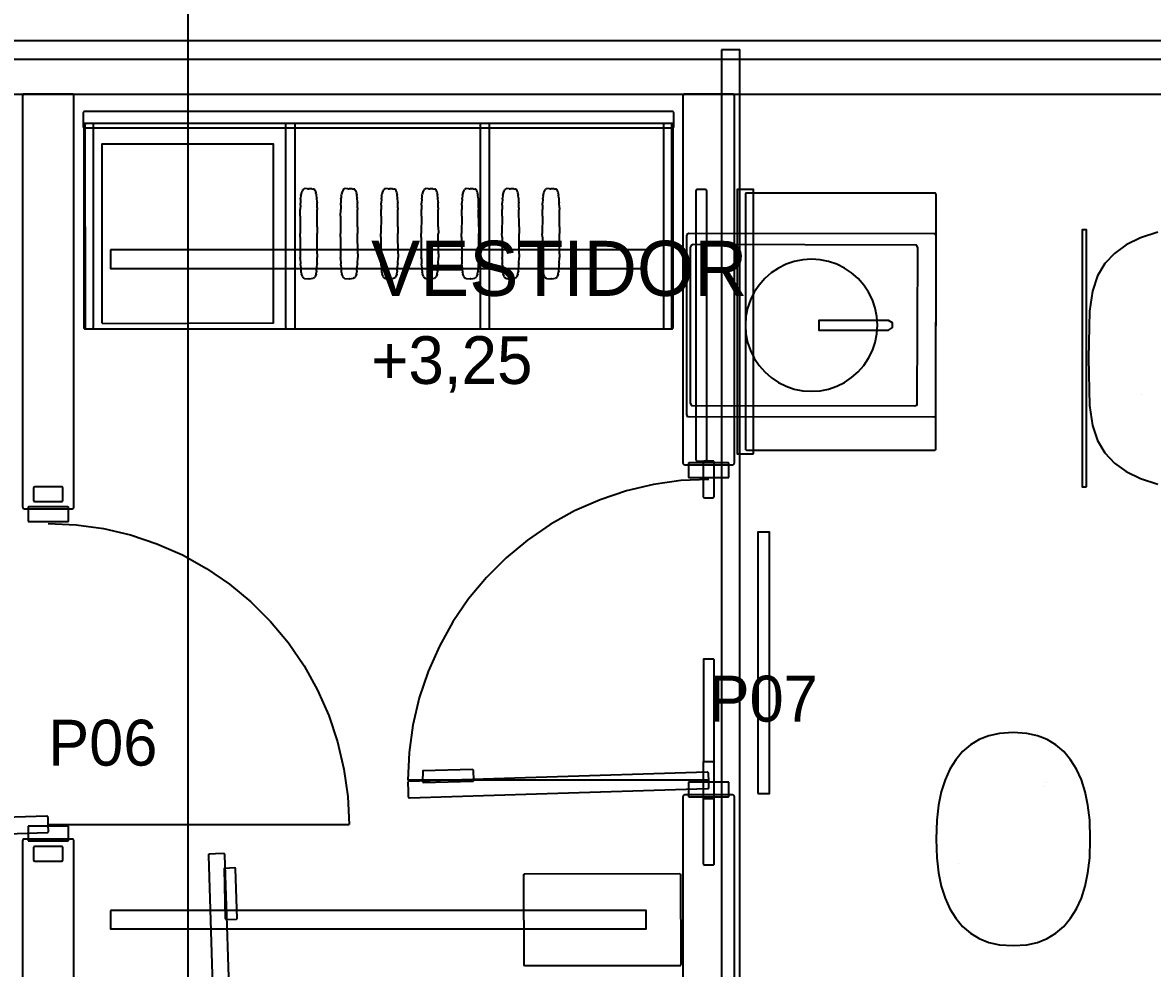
# Model space of a CAD drawing. Header units: metres. Extents: x 132.4 to 143.6, y -13.7 to 1.5.
# Drawn here: x 137.55 to 140.629, y -8.483 to -5.905 of the extents above; entities that cross this region are included whole.
import ezdxf

# ---------------------------------------------------------------- set-up
doc = ezdxf.new("R2010")
doc.units = ezdxf.units.M
for name, color, linetype in [('CORTE', 7, 'Continuous'), ('EJES', 3, 'Continuous'), ('TEXTOS', 7, 'Continuous'), ('VISTA', 8, 'Continuous')]:
    doc.layers.add(name, color=color, linetype=linetype)

msp = doc.modelspace()

# ---------------------------------------------------------------- linework, layer by layer
at = {"layer": 'CORTE'}
for points in [[(137.5511, -6.1016), (137.5508, -6.1019), (137.5504, -6.1033), (137.55, -6.1045), (137.55, -6.6957), (137.55, -7.2255), (137.5504, -7.2269), (137.5508, -7.2281), (137.5511, -7.2284), (137.5513, -7.2287), (137.5516, -7.2289), (137.5519, -7.2292), (137.5533, -7.2296), (137.5545, -7.23), (137.6236, -7.23), (137.6855, -7.23), (137.6869, -7.2296), (137.6881, -7.2292), (137.6884, -7.2289), (137.6887, -7.2287), (137.6889, -7.2284), (137.6892, -7.2281), (137.6896, -7.2269), (137.69, -7.2255), (137.69, -6.6957), (137.69, -6.1045), (137.6896, -6.1033), (137.6892, -6.1019), (137.6889, -6.1016), (137.6887, -6.1013), (137.6884, -6.1011), (137.6881, -6.1008), (137.6869, -6.1004), (137.6855, -6.1), (137.6236, -6.1), (137.5545, -6.1), (137.5533, -6.1004), (137.5519, -6.1008), (137.5516, -6.1011), (137.5513, -6.1013), (137.5511, -6.1016)], [(139.3511, -6.1016), (139.3508, -6.1019), (139.3504, -6.1033), (139.35, -6.1045), (139.35, -6.6324), (139.35, -7.1055), (139.3504, -7.1069), (139.3508, -7.1081), (139.3511, -7.1084), (139.3513, -7.1087), (139.3516, -7.1089), (139.3519, -7.1092), (139.3533, -7.1096), (139.3545, -7.11), (139.4236, -7.11), (139.4855, -7.11), (139.4869, -7.1096), (139.4881, -7.1092), (139.4884, -7.1089), (139.4887, -7.1087), (139.4889, -7.1084), (139.4892, -7.1081), (139.4896, -7.1069), (139.49, -7.1055), (139.49, -6.6324), (139.49, -6.1045), (139.4896, -6.1033), (139.4892, -6.1019), (139.4889, -6.1016), (139.4887, -6.1013), (139.4884, -6.1011), (139.4881, -6.1008), (139.4869, -6.1004), (139.4855, -6.1), (139.4236, -6.1), (139.3545, -6.1), (139.3533, -6.1004), (139.3519, -6.1008), (139.3516, -6.1011), (139.3513, -6.1013), (139.3511, -6.1016)]]:
    msp.add_lwpolyline(points, close=True, dxfattribs=at)
for points in [[(139.49, -8.6355), (139.49, -8.342), (139.49, -8.0145), (139.4896, -8.0133), (139.4892, -8.0119), (139.4889, -8.0116), (139.4887, -8.0113), (139.4884, -8.0111), (139.4881, -8.0108), (139.4869, -8.0104), (139.4855, -8.01), (139.4236, -8.01), (139.3545, -8.01), (139.3533, -8.0104), (139.3519, -8.0108), (139.3516, -8.0111), (139.3513, -8.0113), (139.3511, -8.0116), (139.3511, -8.0116), (139.3508, -8.0119), (139.3504, -8.0133), (139.35, -8.0145), (139.35, -8.342), (139.35, -8.6355)], [(137.69, -8.5886), (137.69, -8.1345), (137.6896, -8.1333), (137.6892, -8.1319), (137.6889, -8.1316), (137.6887, -8.1313), (137.6884, -8.1311), (137.6881, -8.1308), (137.6869, -8.1304), (137.6855, -8.13), (137.6236, -8.13), (137.5545, -8.13), (137.5533, -8.1304), (137.5519, -8.1308), (137.5516, -8.1311), (137.5513, -8.1313), (137.5511, -8.1316), (137.5511, -8.1316), (137.5508, -8.1319), (137.5504, -8.1333), (137.55, -8.1345), (137.55, -8.5886)]]:
    msp.add_lwpolyline(points, dxfattribs=at)
at = {"layer": 'EJES'}
msp.add_line((138, 0.5), (138, -13.7), dxfattribs=at)
at = {"layer": 'VISTA'}
for p, q in [((138.3099, -6.3711), (138.3088, -6.3751)), ((138.3099, -6.3711), (138.3103, -6.3694)), ((138.3115, -6.366), (138.3103, -6.3694)), ((138.3115, -6.366), (138.312, -6.3644)), ((138.3137, -6.3607), (138.312, -6.3644)), ((138.3137, -6.3607), (138.3142, -6.3598)), ((138.317, -6.358), (138.3142, -6.3598)), ((138.317, -6.358), (138.3176, -6.3577)), ((138.3265, -6.3581), (138.3176, -6.3577)), ((138.3265, -6.3581), (138.33, -6.3582)), ((138.3385, -6.3587), (138.33, -6.3582)), ((138.3385, -6.3587), (138.3423, -6.3589)), ((138.3452, -6.3595), (138.3423, -6.3589)), ((138.3452, -6.3595), (138.3459, -6.3597)), ((138.3478, -6.3625), (138.3459, -6.3597)), ((138.3478, -6.3625), (138.3482, -6.3631)), ((138.3493, -6.3677), (138.3482, -6.3631)), ((138.3493, -6.3677), (138.3497, -6.3692)), ((138.3506, -6.374), (138.3497, -6.3692)), ((138.3506, -6.374), (138.351, -6.376)), ((138.4199, -6.3711), (138.4188, -6.3751)), ((138.4199, -6.3711), (138.4203, -6.3694)), ((138.4215, -6.366), (138.4203, -6.3694)), ((138.4215, -6.366), (138.422, -6.3644)), ((138.4237, -6.3607), (138.422, -6.3644)), ((138.4237, -6.3607), (138.4242, -6.3598)), ((138.427, -6.358), (138.4242, -6.3598)), ((138.427, -6.358), (138.4276, -6.3577)), ((138.4365, -6.3581), (138.4276, -6.3577)), ((138.4365, -6.3581), (138.44, -6.3582)), ((138.4485, -6.3587), (138.44, -6.3582)), ((138.4485, -6.3587), (138.4523, -6.3589)), ((138.4552, -6.3595), (138.4523, -6.3589)), ((138.4552, -6.3595), (138.4559, -6.3597)), ((138.4578, -6.3625), (138.4559, -6.3597)), ((138.4578, -6.3625), (138.4582, -6.3631)), ((138.4593, -6.3677), (138.4582, -6.3631)), ((138.4593, -6.3677), (138.4597, -6.3692)), ((138.4606, -6.374), (138.4597, -6.3692)), ((138.4606, -6.374), (138.461, -6.376)), ((138.5299, -6.3711), (138.5288, -6.3751)), ((138.5299, -6.3711), (138.5303, -6.3694)), ((138.5315, -6.366), (138.5303, -6.3694)), ((138.5315, -6.366), (138.532, -6.3644)), ((138.5337, -6.3607), (138.532, -6.3644)), ((138.5337, -6.3607), (138.5342, -6.3598)), ((138.537, -6.358), (138.5342, -6.3598)), ((138.537, -6.358), (138.5376, -6.3577)), ((138.5465, -6.3581), (138.5376, -6.3577)), ((138.5465, -6.3581), (138.55, -6.3582)), ((138.5585, -6.3587), (138.55, -6.3582)), ((138.5585, -6.3587), (138.5623, -6.3589)), ((138.5652, -6.3595), (138.5623, -6.3589)), ((138.5652, -6.3595), (138.5659, -6.3597)), ((138.5678, -6.3625), (138.5659, -6.3597)), ((138.5678, -6.3625), (138.5682, -6.3631)), ((138.5693, -6.3677), (138.5682, -6.3631)), ((138.5693, -6.3677), (138.5697, -6.3692)), ((138.5706, -6.374), (138.5697, -6.3692)), ((138.5706, -6.374), (138.571, -6.376)), ((138.6399, -6.3711), (138.6388, -6.3751)), ((138.6399, -6.3711), (138.6403, -6.3694)), ((138.6415, -6.366), (138.6403, -6.3694)), ((138.6415, -6.366), (138.642, -6.3644)), ((138.6437, -6.3607), (138.642, -6.3644)), ((138.6437, -6.3607), (138.6442, -6.3598)), ((138.647, -6.358), (138.6442, -6.3598)), ((138.647, -6.358), (138.6476, -6.3577)), ((138.6565, -6.3581), (138.6476, -6.3577)), ((138.6565, -6.3581), (138.66, -6.3582)), ((138.6685, -6.3587), (138.66, -6.3582)), ((138.6685, -6.3587), (138.6723, -6.3589)), ((138.6752, -6.3595), (138.6723, -6.3589)), ((138.6752, -6.3595), (138.6759, -6.3597)), ((138.6778, -6.3625), (138.6759, -6.3597)), ((138.6778, -6.3625), (138.6782, -6.3631)), ((138.6793, -6.3677), (138.6782, -6.3631)), ((138.6793, -6.3677), (138.6797, -6.3692)), ((138.6806, -6.374), (138.6797, -6.3692)), ((138.6806, -6.374), (138.681, -6.376)), ((138.7499, -6.3711), (138.7488, -6.3751)), ((138.7499, -6.3711), (138.7503, -6.3694)), ((138.7515, -6.366), (138.7503, -6.3694)), ((138.7515, -6.366), (138.752, -6.3644)), ((138.7537, -6.3607), (138.752, -6.3644)), ((138.7537, -6.3607), (138.7542, -6.3598)), ((138.757, -6.358), (138.7542, -6.3598)), ((138.757, -6.358), (138.7576, -6.3577)), ((138.7665, -6.3581), (138.7576, -6.3577)), ((138.7665, -6.3581), (138.77, -6.3582)), ((138.7785, -6.3587), (138.77, -6.3582)), ((138.7785, -6.3587), (138.7823, -6.3589)), ((138.7852, -6.3595), (138.7823, -6.3589)), ((138.7852, -6.3595), (138.7859, -6.3597)), ((138.7878, -6.3625), (138.7859, -6.3597)), ((138.7878, -6.3625), (138.7882, -6.3631)), ((138.7893, -6.3677), (138.7882, -6.3631)), ((138.7893, -6.3677), (138.7897, -6.3692)), ((138.7906, -6.374), (138.7897, -6.3692)), ((138.7906, -6.374), (138.791, -6.376)), ((138.8599, -6.3711), (138.8588, -6.3751)), ((138.8599, -6.3711), (138.8603, -6.3694)), ((138.8615, -6.366), (138.8603, -6.3694)), ((138.8615, -6.366), (138.862, -6.3644)), ((138.8637, -6.3607), (138.862, -6.3644)), ((138.8637, -6.3607), (138.8642, -6.3598)), ((138.867, -6.358), (138.8642, -6.3598)), ((138.867, -6.358), (138.8676, -6.3577)), ((138.8765, -6.3581), (138.8676, -6.3577)), ((138.8765, -6.3581), (138.88, -6.3582)), ((138.8885, -6.3587), (138.88, -6.3582)), ((138.8885, -6.3587), (138.8923, -6.3589)), ((138.8952, -6.3595), (138.8923, -6.3589)), ((138.8952, -6.3595), (138.8959, -6.3597)), ((138.8978, -6.3625), (138.8959, -6.3597)), ((138.8978, -6.3625), (138.8982, -6.3631)), ((138.8993, -6.3677), (138.8982, -6.3631)), ((138.8993, -6.3677), (138.8997, -6.3692)), ((138.9006, -6.374), (138.8997, -6.3692)), ((138.9006, -6.374), (138.901, -6.376)), ((138.9699, -6.3711), (138.9688, -6.3751)), ((138.9699, -6.3711), (138.9703, -6.3694)), ((138.9715, -6.366), (138.9703, -6.3694)), ((138.9715, -6.366), (138.972, -6.3644)), ((138.9737, -6.3607), (138.972, -6.3644)), ((138.9737, -6.3607), (138.9742, -6.3598)), ((138.977, -6.358), (138.9742, -6.3598)), ((138.977, -6.358), (138.9776, -6.3577)), ((138.9865, -6.3581), (138.9776, -6.3577)), ((138.9865, -6.3581), (138.99, -6.3582)), ((138.9985, -6.3587), (138.99, -6.3582)), ((138.9985, -6.3587), (139.0023, -6.3589)), ((139.0052, -6.3595), (139.0023, -6.3589)), ((139.0052, -6.3595), (139.0059, -6.3597)), ((139.0078, -6.3625), (139.0059, -6.3597)), ((139.0078, -6.3625), (139.0082, -6.3631)), ((139.0093, -6.3677), (139.0082, -6.3631)), ((139.0093, -6.3677), (139.0097, -6.3692)), ((139.0106, -6.374), (139.0097, -6.3692)), ((139.0106, -6.374), (139.011, -6.376)), ((138.3073, -6.4029), (138.307, -6.4151)), ((138.3073, -6.4029), (138.3074, -6.3972)), ((138.3078, -6.3867), (138.3074, -6.3972)), ((138.3078, -6.3867), (138.3079, -6.3842)), ((138.3086, -6.3766), (138.3079, -6.3842)), ((138.3086, -6.3766), (138.3088, -6.3751)), ((138.352, -6.3826), (138.351, -6.376)), ((138.352, -6.3826), (138.3522, -6.3839)), ((138.3528, -6.3946), (138.3522, -6.3839)), ((138.3528, -6.3946), (138.3529, -6.3961)), ((138.353, -6.4104), (138.3529, -6.3961)), ((138.4173, -6.4029), (138.417, -6.4151)), ((138.4173, -6.4029), (138.4174, -6.3972)), ((138.4178, -6.3867), (138.4174, -6.3972)), ((138.4178, -6.3867), (138.4179, -6.3842)), ((138.4186, -6.3766), (138.4179, -6.3842)), ((138.4186, -6.3766), (138.4188, -6.3751)), ((138.462, -6.3826), (138.461, -6.376)), ((138.462, -6.3826), (138.4622, -6.3839)), ((138.4628, -6.3946), (138.4622, -6.3839)), ((138.4628, -6.3946), (138.4629, -6.3961)), ((138.463, -6.4104), (138.4629, -6.3961)), ((138.5273, -6.4029), (138.527, -6.4151)), ((138.5273, -6.4029), (138.5274, -6.3972)), ((138.5278, -6.3867), (138.5274, -6.3972)), ((138.5278, -6.3867), (138.5279, -6.3842)), ((138.5286, -6.3766), (138.5279, -6.3842)), ((138.5286, -6.3766), (138.5288, -6.3751)), ((138.572, -6.3826), (138.571, -6.376)), ((138.572, -6.3826), (138.5722, -6.3839)), ((138.5728, -6.3946), (138.5722, -6.3839)), ((138.5728, -6.3946), (138.5729, -6.3961)), ((138.573, -6.4104), (138.5729, -6.3961)), ((138.6373, -6.4029), (138.637, -6.4151)), ((138.6373, -6.4029), (138.6374, -6.3972)), ((138.6378, -6.3867), (138.6374, -6.3972)), ((138.6378, -6.3867), (138.6379, -6.3842)), ((138.6386, -6.3766), (138.6379, -6.3842)), ((138.6386, -6.3766), (138.6388, -6.3751)), ((138.682, -6.3826), (138.681, -6.376)), ((138.682, -6.3826), (138.6822, -6.3839)), ((138.6828, -6.3946), (138.6822, -6.3839)), ((138.6828, -6.3946), (138.6829, -6.3961)), ((138.683, -6.4104), (138.6829, -6.3961)), ((138.7473, -6.4029), (138.747, -6.4151)), ((138.7473, -6.4029), (138.7474, -6.3972)), ((138.7478, -6.3867), (138.7474, -6.3972)), ((138.7478, -6.3867), (138.7479, -6.3842)), ((138.7486, -6.3766), (138.7479, -6.3842)), ((138.7486, -6.3766), (138.7488, -6.3751)), ((138.792, -6.3826), (138.791, -6.376)), ((138.792, -6.3826), (138.7922, -6.3839)), ((138.7928, -6.3946), (138.7922, -6.3839)), ((138.7928, -6.3946), (138.7929, -6.3961)), ((138.793, -6.4104), (138.7929, -6.3961)), ((138.8573, -6.4029), (138.857, -6.4151)), ((138.8573, -6.4029), (138.8574, -6.3972)), ((138.8578, -6.3867), (138.8574, -6.3972)), ((138.8578, -6.3867), (138.8579, -6.3842)), ((138.8586, -6.3766), (138.8579, -6.3842)), ((138.8586, -6.3766), (138.8588, -6.3751)), ((138.902, -6.3826), (138.901, -6.376)), ((138.902, -6.3826), (138.9022, -6.3839)), ((138.9028, -6.3946), (138.9022, -6.3839)), ((138.9028, -6.3946), (138.9029, -6.3961)), ((138.903, -6.4104), (138.9029, -6.3961)), ((138.9673, -6.4029), (138.967, -6.4151)), ((138.9673, -6.4029), (138.9674, -6.3972)), ((138.9678, -6.3867), (138.9674, -6.3972)), ((138.9678, -6.3867), (138.9679, -6.3842)), ((138.9686, -6.3766), (138.9679, -6.3842)), ((138.9686, -6.3766), (138.9688, -6.3751)), ((139.012, -6.3826), (139.011, -6.376)), ((139.012, -6.3826), (139.0122, -6.3839)), ((139.0128, -6.3946), (139.0122, -6.3839)), ((139.0128, -6.3946), (139.0129, -6.3961)), ((139.013, -6.4104), (139.0129, -6.3961)), ((138.3069, -6.4329), (138.3066, -6.48)), ((138.3069, -6.4329), (138.307, -6.4151)), ((138.353, -6.4104), (138.353, -6.415)), ((138.3531, -6.462), (138.353, -6.415)), ((138.4169, -6.4329), (138.4166, -6.48)), ((138.4169, -6.4329), (138.417, -6.4151)), ((138.463, -6.4104), (138.463, -6.415)), ((138.4631, -6.462), (138.463, -6.415)), ((138.5269, -6.4329), (138.5266, -6.48)), ((138.5269, -6.4329), (138.527, -6.4151)), ((138.573, -6.4104), (138.573, -6.415)), ((138.5731, -6.462), (138.573, -6.415)), ((138.6369, -6.4329), (138.6366, -6.48)), ((138.6369, -6.4329), (138.637, -6.4151)), ((138.683, -6.4104), (138.683, -6.415)), ((138.6831, -6.462), (138.683, -6.415)), ((138.7469, -6.4329), (138.7466, -6.48)), ((138.7469, -6.4329), (138.747, -6.4151)), ((138.793, -6.4104), (138.793, -6.415)), ((138.7931, -6.462), (138.793, -6.415)), ((138.8569, -6.4329), (138.8566, -6.48)), ((138.8569, -6.4329), (138.857, -6.4151)), ((138.903, -6.4104), (138.903, -6.415)), ((138.9031, -6.462), (138.903, -6.415)), ((138.9669, -6.4329), (138.9666, -6.48)), ((138.9669, -6.4329), (138.967, -6.4151)), ((139.013, -6.4104), (139.013, -6.415)), ((139.0131, -6.462), (139.013, -6.415)), ((138.3531, -6.462), (138.3532, -6.48)), ((138.4631, -6.462), (138.4632, -6.48)), ((138.5731, -6.462), (138.5732, -6.48)), ((138.6831, -6.462), (138.6832, -6.48)), ((138.7931, -6.462), (138.7932, -6.48)), ((138.9031, -6.462), (138.9032, -6.48)), ((139.0131, -6.462), (139.0132, -6.48)), ((138.3067, -6.4899), (138.3066, -6.48)), ((138.3067, -6.4899), (138.3068, -6.5456)), ((138.3533, -6.5356), (138.3531, -6.48)), ((138.4167, -6.4899), (138.4166, -6.48)), ((138.4167, -6.4899), (138.4168, -6.5456)), ((138.4633, -6.5356), (138.4631, -6.48)), ((138.5267, -6.4899), (138.5266, -6.48)), ((138.5267, -6.4899), (138.5268, -6.5456)), ((138.5733, -6.5356), (138.5731, -6.48)), ((138.6367, -6.4899), (138.6366, -6.48)), ((138.6367, -6.4899), (138.6368, -6.5456)), ((138.6833, -6.5356), (138.6831, -6.48)), ((138.7467, -6.4899), (138.7466, -6.48)), ((138.7467, -6.4899), (138.7468, -6.5456)), ((138.7933, -6.5356), (138.7931, -6.48)), ((138.8567, -6.4899), (138.8566, -6.48)), ((138.8567, -6.4899), (138.8568, -6.5456)), ((138.9032, -6.5356), (138.9031, -6.48)), ((138.9667, -6.4899), (138.9666, -6.48)), ((138.9667, -6.4899), (138.9668, -6.5456)), ((139.0133, -6.5356), (139.0131, -6.48)), ((138.3069, -6.5486), (138.3068, -6.5456)), ((138.3069, -6.5486), (138.3074, -6.5629)), ((138.3529, -6.5617), (138.3533, -6.5457)), ((138.3533, -6.5356), (138.3533, -6.5457)), ((138.4169, -6.5486), (138.4168, -6.5456)), ((138.4169, -6.5486), (138.4174, -6.5629)), ((138.4629, -6.5617), (138.4633, -6.5457)), ((138.4633, -6.5356), (138.4633, -6.5457)), ((138.5269, -6.5486), (138.5268, -6.5456)), ((138.5269, -6.5486), (138.5274, -6.5629)), ((138.5729, -6.5617), (138.5733, -6.5457)), ((138.5733, -6.5356), (138.5733, -6.5457)), ((138.6369, -6.5486), (138.6368, -6.5456)), ((138.6369, -6.5486), (138.6374, -6.5629)), ((138.6829, -6.5617), (138.6833, -6.5457)), ((138.6833, -6.5356), (138.6833, -6.5457)), ((138.7469, -6.5486), (138.7468, -6.5456)), ((138.7469, -6.5486), (138.7474, -6.5629)), ((138.7929, -6.5617), (138.7933, -6.5457)), ((138.7933, -6.5356), (138.7933, -6.5457)), ((138.8569, -6.5486), (138.8568, -6.5456)), ((138.8569, -6.5486), (138.8574, -6.5629)), ((138.9029, -6.5617), (138.9033, -6.5457)), ((138.9032, -6.5356), (138.9033, -6.5457)), ((138.9669, -6.5486), (138.9668, -6.5456)), ((138.9669, -6.5486), (138.9674, -6.5629)), ((139.0129, -6.5617), (139.0133, -6.5457)), ((139.0133, -6.5356), (139.0133, -6.5457)), ((138.3076, -6.5665), (138.3074, -6.5629)), ((138.3076, -6.5665), (138.308, -6.5751)), ((138.3082, -6.5776), (138.308, -6.5751)), ((138.3082, -6.5776), (138.3087, -6.5853)), ((138.3089, -6.5861), (138.3087, -6.5853)), ((138.3089, -6.5861), (138.31, -6.5922)), ((138.3501, -6.5913), (138.351, -6.5841)), ((138.3513, -6.5817), (138.351, -6.5841)), ((138.3513, -6.5817), (138.352, -6.5751)), ((138.3522, -6.5723), (138.352, -6.5751)), ((138.3522, -6.5723), (138.3529, -6.5639)), ((138.3529, -6.5617), (138.3529, -6.5639)), ((138.4176, -6.5665), (138.4174, -6.5629)), ((138.4176, -6.5665), (138.418, -6.5751)), ((138.4182, -6.5776), (138.418, -6.5751)), ((138.4182, -6.5776), (138.4187, -6.5853)), ((138.4189, -6.5861), (138.4187, -6.5853)), ((138.4189, -6.5861), (138.42, -6.5922)), ((138.4601, -6.5913), (138.461, -6.5841)), ((138.4613, -6.5817), (138.461, -6.5841)), ((138.4613, -6.5817), (138.462, -6.5751)), ((138.4622, -6.5723), (138.462, -6.5751)), ((138.4622, -6.5723), (138.4629, -6.5639)), ((138.4629, -6.5617), (138.4629, -6.5639)), ((138.5276, -6.5665), (138.5274, -6.5629)), ((138.5276, -6.5665), (138.528, -6.5751)), ((138.5282, -6.5776), (138.528, -6.5751)), ((138.5282, -6.5776), (138.5287, -6.5853)), ((138.5289, -6.5861), (138.5287, -6.5853)), ((138.5289, -6.5861), (138.53, -6.5922)), ((138.5701, -6.5913), (138.571, -6.5841)), ((138.5713, -6.5817), (138.571, -6.5841)), ((138.5713, -6.5817), (138.572, -6.5751)), ((138.5722, -6.5723), (138.572, -6.5751)), ((138.5722, -6.5723), (138.5729, -6.5639)), ((138.5729, -6.5617), (138.5729, -6.5639)), ((138.6376, -6.5665), (138.6374, -6.5629)), ((138.6376, -6.5665), (138.638, -6.5751)), ((138.6382, -6.5776), (138.638, -6.5751)), ((138.6382, -6.5776), (138.6387, -6.5853)), ((138.6389, -6.5861), (138.6387, -6.5853)), ((138.6389, -6.5861), (138.64, -6.5922)), ((138.6801, -6.5913), (138.681, -6.5841)), ((138.6813, -6.5817), (138.681, -6.5841)), ((138.6813, -6.5817), (138.682, -6.5751)), ((138.6822, -6.5723), (138.682, -6.5751)), ((138.6822, -6.5723), (138.6829, -6.5639)), ((138.6829, -6.5617), (138.6829, -6.5639)), ((138.7476, -6.5665), (138.7474, -6.5629)), ((138.7476, -6.5665), (138.748, -6.5751)), ((138.7482, -6.5776), (138.748, -6.5751)), ((138.7482, -6.5776), (138.7487, -6.5853)), ((138.7489, -6.5861), (138.7487, -6.5853)), ((138.7489, -6.5861), (138.75, -6.5922)), ((138.7901, -6.5913), (138.791, -6.5841)), ((138.7913, -6.5817), (138.791, -6.5841)), ((138.7913, -6.5817), (138.792, -6.5751)), ((138.7922, -6.5723), (138.792, -6.5751)), ((138.7922, -6.5723), (138.7929, -6.5639)), ((138.7929, -6.5617), (138.7929, -6.5639)), ((138.8576, -6.5665), (138.8574, -6.5629)), ((138.8576, -6.5665), (138.858, -6.5751)), ((138.8582, -6.5776), (138.858, -6.5751)), ((138.8582, -6.5776), (138.8587, -6.5853)), ((138.8589, -6.5861), (138.8587, -6.5853)), ((138.8589, -6.5861), (138.86, -6.5922)), ((138.9001, -6.5913), (138.901, -6.5841)), ((138.9013, -6.5817), (138.901, -6.5841)), ((138.9013, -6.5817), (138.902, -6.5751)), ((138.9022, -6.5723), (138.902, -6.5751)), ((138.9022, -6.5723), (138.9029, -6.5639)), ((138.9029, -6.5617), (138.9029, -6.5639)), ((138.9676, -6.5665), (138.9674, -6.5629)), ((138.9676, -6.5665), (138.968, -6.5751)), ((138.9682, -6.5776), (138.968, -6.5751)), ((138.9682, -6.5776), (138.9687, -6.5853)), ((138.9689, -6.5861), (138.9687, -6.5853)), ((138.9689, -6.5861), (138.97, -6.5922)), ((139.0101, -6.5913), (139.011, -6.5841)), ((139.0113, -6.5817), (139.011, -6.5841)), ((139.0113, -6.5817), (139.012, -6.5751)), ((139.0122, -6.5723), (139.012, -6.5751)), ((139.0122, -6.5723), (139.0129, -6.5639)), ((139.0129, -6.5617), (139.0129, -6.5639)), ((138.3103, -6.5927), (138.31, -6.5922)), ((138.3103, -6.5927), (138.312, -6.596)), ((138.3126, -6.5969), (138.312, -6.596)), ((138.3126, -6.5969), (138.3143, -6.5995)), ((138.315, -6.6002), (138.3143, -6.5995)), ((138.315, -6.6002), (138.3175, -6.603)), ((138.3187, -6.603), (138.3175, -6.603)), ((138.3187, -6.603), (138.33, -6.6036)), ((138.3314, -6.6034), (138.33, -6.6036)), ((138.3314, -6.6034), (138.3423, -6.6015)), ((138.3433, -6.6009), (138.3423, -6.6015)), ((138.3433, -6.6009), (138.3457, -6.5995)), ((138.3463, -6.5989), (138.3457, -6.5995)), ((138.3463, -6.5989), (138.3483, -6.5974)), ((138.3484, -6.5969), (138.3483, -6.5974)), ((138.3484, -6.5969), (138.35, -6.5923)), ((138.3501, -6.5913), (138.35, -6.5923)), ((138.4203, -6.5927), (138.42, -6.5922)), ((138.4203, -6.5927), (138.422, -6.596)), ((138.4226, -6.5969), (138.422, -6.596)), ((138.4226, -6.5969), (138.4243, -6.5995)), ((138.425, -6.6002), (138.4243, -6.5995)), ((138.425, -6.6002), (138.4275, -6.603)), ((138.4287, -6.603), (138.4275, -6.603)), ((138.4287, -6.603), (138.44, -6.6036)), ((138.4414, -6.6034), (138.44, -6.6036)), ((138.4414, -6.6034), (138.4523, -6.6015)), ((138.4533, -6.6009), (138.4523, -6.6015)), ((138.4533, -6.6009), (138.4557, -6.5995)), ((138.4563, -6.5989), (138.4557, -6.5995)), ((138.4563, -6.5989), (138.4583, -6.5974)), ((138.4584, -6.5969), (138.4583, -6.5974)), ((138.4584, -6.5969), (138.46, -6.5923)), ((138.4601, -6.5913), (138.46, -6.5923)), ((138.5303, -6.5927), (138.53, -6.5922)), ((138.5303, -6.5927), (138.532, -6.596)), ((138.5326, -6.5969), (138.532, -6.596)), ((138.5326, -6.5969), (138.5343, -6.5995)), ((138.535, -6.6002), (138.5343, -6.5995)), ((138.535, -6.6002), (138.5375, -6.603)), ((138.5387, -6.603), (138.5375, -6.603)), ((138.5387, -6.603), (138.55, -6.6036)), ((138.5514, -6.6034), (138.55, -6.6036)), ((138.5514, -6.6034), (138.5623, -6.6015)), ((138.5633, -6.6009), (138.5623, -6.6015)), ((138.5633, -6.6009), (138.5657, -6.5995)), ((138.5663, -6.5989), (138.5657, -6.5995)), ((138.5663, -6.5989), (138.5683, -6.5974)), ((138.5684, -6.5969), (138.5683, -6.5974)), ((138.5684, -6.5969), (138.57, -6.5923)), ((138.5701, -6.5913), (138.57, -6.5923)), ((138.6403, -6.5927), (138.64, -6.5922)), ((138.6403, -6.5927), (138.642, -6.596)), ((138.6426, -6.5969), (138.642, -6.596)), ((138.6426, -6.5969), (138.6443, -6.5995)), ((138.645, -6.6002), (138.6443, -6.5995)), ((138.645, -6.6002), (138.6475, -6.603)), ((138.6487, -6.603), (138.6475, -6.603)), ((138.6487, -6.603), (138.66, -6.6036)), ((138.6614, -6.6034), (138.66, -6.6036)), ((138.6614, -6.6034), (138.6723, -6.6015)), ((138.6733, -6.6009), (138.6723, -6.6015)), ((138.6733, -6.6009), (138.6757, -6.5995)), ((138.6763, -6.5989), (138.6757, -6.5995)), ((138.6763, -6.5989), (138.6783, -6.5974)), ((138.6784, -6.5969), (138.6783, -6.5974)), ((138.6784, -6.5969), (138.68, -6.5923)), ((138.6801, -6.5913), (138.68, -6.5923)), ((138.7503, -6.5927), (138.75, -6.5922)), ((138.7503, -6.5927), (138.752, -6.596)), ((138.7526, -6.5969), (138.752, -6.596)), ((138.7526, -6.5969), (138.7543, -6.5995)), ((138.755, -6.6002), (138.7543, -6.5995)), ((138.755, -6.6002), (138.7575, -6.603)), ((138.7587, -6.603), (138.7575, -6.603)), ((138.7587, -6.603), (138.77, -6.6036)), ((138.7714, -6.6034), (138.77, -6.6036)), ((138.7714, -6.6034), (138.7823, -6.6015)), ((138.7833, -6.6009), (138.7823, -6.6015)), ((138.7833, -6.6009), (138.7857, -6.5995)), ((138.7863, -6.5989), (138.7857, -6.5995)), ((138.7863, -6.5989), (138.7883, -6.5974)), ((138.7884, -6.5969), (138.7883, -6.5974)), ((138.7884, -6.5969), (138.79, -6.5923)), ((138.7901, -6.5913), (138.79, -6.5923)), ((138.8603, -6.5927), (138.86, -6.5922)), ((138.8603, -6.5927), (138.862, -6.596)), ((138.8626, -6.5969), (138.862, -6.596)), ((138.8626, -6.5969), (138.8643, -6.5995)), ((138.865, -6.6002), (138.8643, -6.5995)), ((138.865, -6.6002), (138.8675, -6.603)), ((138.8687, -6.603), (138.8675, -6.603)), ((138.8687, -6.603), (138.88, -6.6036)), ((138.8814, -6.6034), (138.88, -6.6036)), ((138.8814, -6.6034), (138.8923, -6.6015)), ((138.8933, -6.6009), (138.8923, -6.6015)), ((138.8933, -6.6009), (138.8957, -6.5995)), ((138.8963, -6.5989), (138.8957, -6.5995)), ((138.8963, -6.5989), (138.8983, -6.5974)), ((138.8984, -6.5969), (138.8983, -6.5974)), ((138.8984, -6.5969), (138.9, -6.5923)), ((138.9001, -6.5913), (138.9, -6.5923)), ((138.9703, -6.5927), (138.97, -6.5922)), ((138.9703, -6.5927), (138.972, -6.596)), ((138.9726, -6.5969), (138.972, -6.596)), ((138.9726, -6.5969), (138.9743, -6.5995)), ((138.975, -6.6002), (138.9743, -6.5995)), ((138.975, -6.6002), (138.9775, -6.603)), ((138.9787, -6.603), (138.9775, -6.603)), ((138.9787, -6.603), (138.99, -6.6036)), ((138.9914, -6.6034), (138.99, -6.6036)), ((138.9914, -6.6034), (139.0023, -6.6015)), ((139.0033, -6.6009), (139.0023, -6.6015)), ((139.0033, -6.6009), (139.0057, -6.5995)), ((139.0063, -6.5989), (139.0057, -6.5995)), ((139.0063, -6.5989), (139.0083, -6.5974)), ((139.0084, -6.5969), (139.0083, -6.5974)), ((139.0084, -6.5969), (139.01, -6.5923)), ((139.0101, -6.5913), (139.01, -6.5923)), ((139.2693, -7.164), (139.1956, -7.1813)), ((139.3443, -7.1535), (139.2693, -7.164)), ((139.42, -7.15), (139.3443, -7.1535)), ((139.1238, -7.2054), (139.0545, -7.236)), ((139.1956, -7.1813), (139.1238, -7.2054)), ((139.0545, -7.236), (138.9883, -7.2728)), ((137.62, -7.27), (137.6957, -7.2735)), ((137.6957, -7.2735), (137.7707, -7.284)), ((137.7707, -7.284), (137.8444, -7.3013)), ((138.9883, -7.2728), (138.9258, -7.3156)), ((137.8444, -7.3013), (137.9162, -7.3254)), ((137.9162, -7.3254), (137.9855, -7.356)), ((138.9258, -7.3156), (138.8676, -7.364)), ((137.9855, -7.356), (138.0517, -7.3928)), ((138.8676, -7.364), (138.814, -7.4176)), ((138.0517, -7.3928), (138.1142, -7.4356)), ((138.814, -7.4176), (138.7656, -7.4758)), ((138.1142, -7.4356), (138.1724, -7.484)), ((138.7656, -7.4758), (138.7228, -7.5383)), ((138.1724, -7.484), (138.226, -7.5376)), ((138.226, -7.5376), (138.2744, -7.5958)), ((138.7228, -7.5383), (138.686, -7.6045)), ((138.2744, -7.5958), (138.3172, -7.6583)), ((138.686, -7.6045), (138.6554, -7.6738)), ((138.3172, -7.6583), (138.354, -7.7245)), ((138.6554, -7.6738), (138.6313, -7.7456)), ((138.354, -7.7245), (138.3846, -7.7938)), ((138.6313, -7.7456), (138.614, -7.8193)), ((138.3846, -7.7938), (138.4087, -7.8656)), ((138.614, -7.8193), (138.6035, -7.8943)), ((138.4087, -7.8656), (138.426, -7.9393)), ((138.6035, -7.8943), (138.6, -7.97)), ((138.426, -7.9393), (138.4365, -8.0143)), ((139.42, -7.97), (138.6, -7.97)), ((138.4365, -8.0143), (138.44, -8.09)), ((137.62, -8.09), (138.44, -8.09))]:
    msp.add_line(p, q, dxfattribs=at)
for points in [[(134, -5.9045), (134, -6.018), (134, -6.0955), (134.0005, -6.097), (134.0008, -6.0981), (134.0011, -6.0984), (134.0013, -6.0987), (134.0017, -6.099), (134.0019, -6.0992), (134.0034, -6.0997), (134.0045, -6.1), (138.7513, -6.1), (141.4491, -6.1), (141.9955, -6.1), (141.997, -6.0995), (141.9981, -6.0992), (141.9984, -6.0989), (141.9987, -6.0987), (141.9989, -6.0984), (141.9992, -6.0981), (141.9995, -6.097), (142, -6.0955), (142, -6.018), (142, -5.9045)], [(140.6441, -6.4767), (140.5972, -6.492), (140.5581, -6.511), (140.5259, -6.5342), (140.5, -6.562), (140.4802, -6.5955), (140.4802, -6.5955), (140.4662, -6.6368), (140.4578, -6.6917), (140.455, -6.82), (140.4578, -6.9483), (140.4662, -7.0032), (140.4802, -7.0445), (140.5, -7.078), (140.5259, -7.1058), (140.5581, -7.129), (140.5972, -7.148), (140.6441, -7.1633)], [(137.1511, -8.1272), (137.6172, -8.1126), (137.6181, -8.1123), (137.6192, -8.1119), (137.6194, -8.1117), (137.6197, -8.1115), (137.6198, -8.1113), (137.62, -8.111), (137.6203, -8.1102), (137.6206, -8.109), (137.6201, -8.0928), (137.6194, -8.071), (137.6191, -8.0702), (137.6187, -8.069), (137.6185, -8.0688), (137.6183, -8.0686), (137.618, -8.0684), (137.6178, -8.0682), (137.6167, -8.0679), (137.6158, -8.0676), (137.1497, -8.0823)], [(138.1164, -8.6451), (138.1015, -8.1732), (138.1012, -8.1723), (138.1008, -8.1712), (138.1007, -8.171), (138.1004, -8.1708), (138.1002, -8.1705), (138.1, -8.1704), (138.0988, -8.1701), (138.0979, -8.1698), (138.0761, -8.1705), (138.0599, -8.171), (138.0588, -8.1714), (138.0579, -8.1717), (138.0577, -8.1719), (138.0575, -8.1721), (138.0573, -8.1724), (138.0571, -8.1726), (138.0568, -8.1737), (138.0566, -8.1746), (138.0714, -8.6465)]]:
    msp.add_lwpolyline(points, dxfattribs=at)
for points in [[(134.22, -5.955), (134.22, -6.005), (141.78, -6.005), (141.78, -5.955), (134.22, -5.955)], [(139.455, -5.98), (139.455, -8.54), (139.505, -8.54), (139.505, -5.98), (139.455, -5.98)], [(137.7158, -6.1487), (137.7156, -6.149), (137.7153, -6.15), (137.715, -6.151), (137.715, -6.1695), (137.715, -6.189), (137.7153, -6.19), (137.7156, -6.191), (137.7158, -6.1912), (137.716, -6.1915), (137.7162, -6.1917), (137.7165, -6.1919), (137.7175, -6.1922), (137.7185, -6.1925), (138.4997, -6.1925), (139.3215, -6.1925), (139.3225, -6.1922), (139.3235, -6.1919), (139.3237, -6.1917), (139.324, -6.1915), (139.3242, -6.1912), (139.3244, -6.191), (139.3247, -6.19), (139.325, -6.189), (139.325, -6.1695), (139.325, -6.151), (139.3247, -6.15), (139.3244, -6.149), (139.3242, -6.1487), (139.324, -6.1485), (139.3237, -6.1483), (139.3235, -6.1481), (139.3225, -6.1478), (139.3215, -6.1475), (138.4997, -6.1475), (137.7185, -6.1475), (137.7175, -6.1478), (137.7165, -6.1481), (137.7162, -6.1483), (137.716, -6.1485), (137.7158, -6.1487)], [(137.7178, -6.1812), (137.7176, -6.1815), (137.7173, -6.1825), (137.717, -6.1835), (137.717, -6.453), (137.717, -6.7365), (137.7173, -6.7375), (137.7176, -6.7385), (137.7178, -6.7387), (137.718, -6.739), (137.7182, -6.7392), (137.7185, -6.7394), (137.7195, -6.7397), (137.7205, -6.74), (137.7298, -6.74), (137.7395, -6.74), (137.7405, -6.7397), (137.7415, -6.7394), (137.7417, -6.7392), (137.742, -6.739), (137.7422, -6.7387), (137.7424, -6.7385), (137.7427, -6.7375), (137.743, -6.7365), (137.743, -6.453), (137.743, -6.1835), (137.7427, -6.1825), (137.7424, -6.1815), (137.7422, -6.1812), (137.742, -6.181), (137.7417, -6.1808), (137.7415, -6.1806), (137.7405, -6.1803), (137.7395, -6.18), (137.7298, -6.18), (137.7205, -6.18), (137.7195, -6.1803), (137.7185, -6.1806), (137.7182, -6.1808), (137.718, -6.181), (137.7178, -6.1812)], [(137.7235, -6.74), (139.3185, -6.7394), (139.32, -6.7365), (139.3194, -6.1815), (139.3165, -6.18), (137.7215, -6.1806), (137.7206, -6.1815), (137.72, -6.1835), (137.7206, -6.7385), (137.7235, -6.74)], [(137.7235, -6.74), (139.3185, -6.7394), (139.32, -6.7365), (139.3194, -6.1815), (139.3165, -6.18), (137.7215, -6.1806), (137.7206, -6.1815), (137.72, -6.1835), (137.7206, -6.7385), (137.7235, -6.74)], [(137.7217, -6.181), (137.7217, -6.1817), (137.721, -6.1817), (137.7217, -6.181)], [(137.7217, -6.181), (137.7217, -6.1817), (137.721, -6.1817), (137.7217, -6.181)], [(137.721, -6.1814), (137.7213, -6.1813), (137.721, -6.1814), (137.721, -6.1814)], [(137.721, -6.1814), (137.7213, -6.1813), (137.721, -6.1814), (137.721, -6.1814)], [(138.2678, -6.1812), (138.2676, -6.1815), (138.2673, -6.1825), (138.267, -6.1835), (138.267, -6.453), (138.267, -6.7365), (138.2673, -6.7375), (138.2676, -6.7385), (138.2678, -6.7387), (138.268, -6.739), (138.2682, -6.7392), (138.2685, -6.7394), (138.2695, -6.7397), (138.2705, -6.74), (138.2798, -6.74), (138.2895, -6.74), (138.2905, -6.7397), (138.2915, -6.7394), (138.2917, -6.7392), (138.292, -6.739), (138.2922, -6.7387), (138.2924, -6.7385), (138.2927, -6.7375), (138.293, -6.7365), (138.293, -6.453), (138.293, -6.1835), (138.2927, -6.1825), (138.2924, -6.1815), (138.2922, -6.1812), (138.292, -6.181), (138.2917, -6.1808), (138.2915, -6.1806), (138.2905, -6.1803), (138.2895, -6.18), (138.2798, -6.18), (138.2705, -6.18), (138.2695, -6.1803), (138.2685, -6.1806), (138.2682, -6.1808), (138.268, -6.181), (138.2678, -6.1812)], [(138.7978, -6.1812), (138.7976, -6.1815), (138.7973, -6.1825), (138.797, -6.1835), (138.797, -6.453), (138.797, -6.7365), (138.7973, -6.7375), (138.7976, -6.7385), (138.7978, -6.7387), (138.798, -6.739), (138.7982, -6.7392), (138.7985, -6.7394), (138.7995, -6.7397), (138.8005, -6.74), (138.8098, -6.74), (138.8195, -6.74), (138.8205, -6.7397), (138.8215, -6.7394), (138.8217, -6.7392), (138.822, -6.739), (138.8222, -6.7387), (138.8224, -6.7385), (138.8227, -6.7375), (138.823, -6.7365), (138.823, -6.453), (138.823, -6.1835), (138.8227, -6.1825), (138.8224, -6.1815), (138.8222, -6.1812), (138.822, -6.181), (138.8217, -6.1808), (138.8215, -6.1806), (138.8205, -6.1803), (138.8195, -6.18), (138.8098, -6.18), (138.8005, -6.18), (138.7995, -6.1803), (138.7985, -6.1806), (138.7982, -6.1808), (138.798, -6.181), (138.7978, -6.1812)], [(139.2978, -6.1812), (139.2976, -6.1815), (139.2973, -6.1825), (139.297, -6.1835), (139.297, -6.453), (139.297, -6.7365), (139.2973, -6.7375), (139.2976, -6.7385), (139.2978, -6.7387), (139.298, -6.739), (139.2982, -6.7392), (139.2985, -6.7394), (139.2995, -6.7397), (139.3005, -6.74), (139.3098, -6.74), (139.3195, -6.74), (139.3205, -6.7397), (139.3215, -6.7394), (139.3217, -6.7392), (139.322, -6.739), (139.3222, -6.7387), (139.3224, -6.7385), (139.3227, -6.7375), (139.323, -6.7365), (139.323, -6.453), (139.323, -6.1835), (139.3227, -6.1825), (139.3224, -6.1815), (139.3222, -6.1812), (139.322, -6.181), (139.3217, -6.1808), (139.3215, -6.1806), (139.3205, -6.1803), (139.3195, -6.18), (139.3098, -6.18), (139.3005, -6.18), (139.2995, -6.1803), (139.2985, -6.1806), (139.2982, -6.1808), (139.298, -6.181), (139.2978, -6.1812)], [(139.3183, -6.181), (139.319, -6.1817), (139.3183, -6.1817), (139.3183, -6.181)], [(139.3183, -6.181), (139.319, -6.1817), (139.3183, -6.1817), (139.3183, -6.181)], [(137.7662, -6.7238), (137.769, -6.725), (138.2338, -6.7238), (138.2338, -6.2362), (137.7662, -6.2362), (137.7662, -6.7238)], [(137.7662, -6.7238), (137.769, -6.725), (138.2338, -6.7238), (138.2338, -6.2362), (137.7662, -6.2362), (137.7662, -6.7238)], [(137.7662, -6.7238), (137.769, -6.725), (138.2338, -6.7238), (138.2338, -6.2362), (137.7662, -6.2362), (137.7662, -6.7238)], [(137.7667, -6.2367), (137.7665, -6.2372), (137.7665, -6.2365), (137.7667, -6.2367)], [(137.7667, -6.2367), (137.7665, -6.2372), (137.7665, -6.2365), (137.7667, -6.2367)], [(137.7667, -6.2367), (137.7665, -6.2372), (137.7665, -6.2365), (137.7667, -6.2367)], [(138.2333, -6.2367), (138.2328, -6.2365), (138.2335, -6.2365), (138.2333, -6.2367)], [(138.2333, -6.2367), (138.2328, -6.2365), (138.2335, -6.2365), (138.2333, -6.2367)], [(138.2333, -6.2367), (138.2328, -6.2365), (138.2335, -6.2365), (138.2333, -6.2367)], [(139.3859, -6.3618), (139.3858, -6.3619), (139.3852, -6.3639), (139.385, -6.3645), (139.385, -6.9365), (139.385, -7.0955), (139.3856, -7.0975), (139.3858, -7.0981), (139.3862, -7.0986), (139.3863, -7.0987), (139.3868, -7.0991), (139.3869, -7.0992), (139.3889, -7.0998), (139.3895, -7.1), (139.4059, -7.1), (139.4105, -7.1), (139.4125, -7.0993), (139.4131, -7.0992), (139.4136, -7.0988), (139.4137, -7.0987), (139.4138, -7.0986), (139.4142, -7.0981), (139.4143, -7.0975), (139.415, -7.0955), (139.415, -6.9365), (139.415, -6.3645), (139.4148, -6.3639), (139.4142, -6.3619), (139.4141, -6.3618), (139.4137, -6.3613), (139.4136, -6.3612), (139.4131, -6.3608), (139.4125, -6.3607), (139.4105, -6.36), (139.4059, -6.36), (139.3895, -6.36), (139.3889, -6.3602), (139.3869, -6.3608), (139.3868, -6.3609), (139.3863, -6.3613), (139.3859, -6.3618)], [(139.5425, -7.08), (139.5425, -6.8867), (139.5425, -6.36), (139.5304, -6.36), (139.4975, -6.36), (139.4975, -6.5533), (139.4975, -7.08), (139.5096, -7.08), (139.5425, -7.08)], [(139.5235, -7.07), (140.0365, -7.07), (140.0394, -7.0685), (140.04, -6.3735), (140.0385, -6.3706), (139.5235, -6.37), (139.5206, -6.3715), (139.5206, -7.0685), (139.5235, -7.07)], [(139.5217, -6.371), (139.5217, -6.3717), (139.521, -6.3717), (139.5217, -6.371)], [(140.0383, -6.371), (140.039, -6.3717), (140.0383, -6.3717), (140.0383, -6.371)], [(139.36, -6.974), (139.3625, -6.9789), (140.034, -6.98), (140.0389, -6.9775), (140.04, -6.486), (140.0375, -6.4811), (139.366, -6.48), (139.3618, -6.4818), (139.36, -6.486), (139.36, -6.974)], [(140.45, -7.17), (140.45, -6.8539), (140.45, -6.47), (140.4446, -6.47), (140.438, -6.47), (140.438, -6.7861), (140.438, -7.17), (140.4434, -7.17), (140.45, -7.17)], [(137.79, -6.525), (137.79, -6.575), (139.25, -6.575), (139.25, -6.525), (137.79, -6.525)], [(139.37, -6.942), (139.3734, -6.9485), (139.982, -6.95), (139.9885, -6.9466), (139.99, -6.518), (139.9866, -6.5115), (139.378, -6.51), (139.3723, -6.5123), (139.37, -6.518), (139.37, -6.942)], [(139.5337, -6.6611), (139.5261, -6.6834), (139.5215, -6.7065), (139.52, -6.73), (139.5215, -6.7535), (139.5261, -6.7766), (139.5337, -6.7989), (139.5441, -6.82), (139.5572, -6.8396), (139.5727, -6.8573), (139.5904, -6.8728), (139.61, -6.8859), (139.6311, -6.8963), (139.6534, -6.9039), (139.6765, -6.9085), (139.7, -6.91), (139.7235, -6.9085), (139.7466, -6.9039), (139.7689, -6.8963), (139.79, -6.8859), (139.8096, -6.8728), (139.8273, -6.8573), (139.8428, -6.8396), (139.8559, -6.82), (139.8663, -6.7989), (139.8739, -6.7766), (139.8785, -6.7535), (139.88, -6.73), (139.8785, -6.7065), (139.8739, -6.6834), (139.8663, -6.6611), (139.8559, -6.64), (139.8428, -6.6204), (139.8273, -6.6027), (139.8096, -6.5872), (139.79, -6.5741), (139.7689, -6.5637), (139.7466, -6.5561), (139.7235, -6.5515), (139.7, -6.55), (139.6765, -6.5515), (139.6534, -6.5561), (139.6311, -6.5637), (139.61, -6.5741), (139.5904, -6.5872), (139.5727, -6.6027), (139.5572, -6.6204), (139.5441, -6.64), (139.5337, -6.6611)], [(137.7217, -6.7383), (137.7217, -6.739), (137.721, -6.7383), (137.7217, -6.7383)], [(137.7217, -6.7383), (137.7217, -6.739), (137.721, -6.7383), (137.7217, -6.7383)], [(137.7667, -6.7233), (137.7672, -6.7235), (137.7665, -6.7235), (137.7667, -6.7233)], [(137.7667, -6.7233), (137.7672, -6.7235), (137.7665, -6.7235), (137.7667, -6.7233)], [(137.7667, -6.7233), (137.7672, -6.7235), (137.7665, -6.7235), (137.7667, -6.7233)], [(138.2335, -6.7235), (138.2328, -6.7235), (138.2333, -6.7233), (138.2335, -6.7235)], [(138.2335, -6.7235), (138.2328, -6.7235), (138.2333, -6.7233), (138.2335, -6.7235)], [(138.2335, -6.7235), (138.2328, -6.7235), (138.2333, -6.7233), (138.2335, -6.7235)], [(139.319, -6.7383), (139.3183, -6.739), (139.3183, -6.7383), (139.319, -6.7383)], [(139.319, -6.7383), (139.3183, -6.739), (139.3183, -6.7383), (139.319, -6.7383)], [(139.91, -6.743), (139.9213, -6.7365), (139.9213, -6.7235), (139.91, -6.717), (139.72, -6.717), (139.72, -6.743), (139.91, -6.743)], [(140.6004, -6.9189), (140.6004, -6.9189), (140.6004, -6.9189), (140.6004, -6.9189)], [(139.5217, -7.0683), (139.5217, -7.069), (139.521, -7.0683), (139.5217, -7.0683)], [(140.039, -7.0683), (140.0383, -7.069), (140.0383, -7.0683), (140.039, -7.0683)], [(139.3654, -7.1056), (139.3653, -7.1057), (139.3652, -7.1061), (139.365, -7.1067), (139.365, -7.1227), (139.365, -7.1433), (139.3651, -7.1437), (139.3653, -7.1443), (139.3654, -7.1444), (139.3655, -7.1445), (139.3656, -7.1446), (139.3657, -7.1447), (139.3661, -7.1448), (139.3667, -7.145), (139.4133, -7.145), (139.4733, -7.145), (139.4737, -7.1449), (139.4743, -7.1447), (139.4744, -7.1446), (139.4745, -7.1445), (139.4746, -7.1444), (139.4747, -7.1443), (139.4749, -7.1437), (139.475, -7.1433), (139.475, -7.1227), (139.475, -7.1067), (139.4748, -7.1061), (139.4747, -7.1057), (139.4746, -7.1056), (139.4745, -7.1055), (139.4744, -7.1054), (139.4743, -7.1053), (139.4737, -7.1051), (139.4733, -7.105), (139.4133, -7.105), (139.3667, -7.105), (139.3661, -7.1052), (139.3657, -7.1053), (139.3656, -7.1054), (139.3655, -7.1055), (139.3654, -7.1056)], [(139.4059, -7.1012), (139.4056, -7.1015), (139.4054, -7.1024), (139.405, -7.1035), (139.405, -7.1441), (139.405, -7.1965), (139.4053, -7.1974), (139.4056, -7.1985), (139.4058, -7.1987), (139.406, -7.199), (139.4062, -7.1991), (139.4065, -7.1994), (139.4074, -7.1996), (139.4085, -7.2), (139.4185, -7.2), (139.4315, -7.2), (139.4324, -7.1997), (139.4335, -7.1994), (139.4337, -7.1992), (139.434, -7.199), (139.4342, -7.1987), (139.4344, -7.1985), (139.4347, -7.1974), (139.435, -7.1965), (139.435, -7.1441), (139.435, -7.1035), (139.4346, -7.1024), (139.4344, -7.1015), (139.4341, -7.1012), (139.434, -7.101), (139.4337, -7.1008), (139.4335, -7.1006), (139.4324, -7.1003), (139.4315, -7.1), (139.4185, -7.1), (139.4085, -7.1), (139.4074, -7.1004), (139.4065, -7.1006), (139.4062, -7.1009), (139.406, -7.101), (139.4059, -7.1012)], [(137.5809, -7.1709), (137.58, -7.173), (137.58, -7.207), (137.5809, -7.2091), (137.583, -7.21), (137.657, -7.21), (137.6591, -7.2091), (137.66, -7.207), (137.66, -7.173), (137.6591, -7.1709), (137.657, -7.17), (137.583, -7.17), (137.5809, -7.1709)], [(137.5654, -7.2256), (137.5653, -7.2257), (137.5652, -7.2261), (137.565, -7.2267), (137.565, -7.2427), (137.565, -7.2633), (137.5651, -7.2637), (137.5653, -7.2643), (137.5654, -7.2644), (137.5655, -7.2645), (137.5656, -7.2646), (137.5657, -7.2647), (137.5661, -7.2648), (137.5667, -7.265), (137.6133, -7.265), (137.6733, -7.265), (137.6737, -7.2649), (137.6743, -7.2647), (137.6744, -7.2646), (137.6745, -7.2645), (137.6746, -7.2644), (137.6747, -7.2643), (137.6749, -7.2637), (137.675, -7.2633), (137.675, -7.2427), (137.675, -7.2267), (137.6748, -7.2261), (137.6747, -7.2257), (137.6746, -7.2256), (137.6745, -7.2255), (137.6744, -7.2254), (137.6743, -7.2253), (137.6737, -7.2251), (137.6733, -7.225), (137.6133, -7.225), (137.5667, -7.225), (137.5661, -7.2252), (137.5657, -7.2253), (137.5656, -7.2254), (137.5655, -7.2255), (137.5654, -7.2256)], [(139.554, -8.006), (139.586, -8.006), (139.586, -7.294), (139.554, -7.294), (139.554, -8.006)], [(139.405, -8.1983), (139.4067, -8.2), (139.4333, -8.2), (139.435, -8.1983), (139.435, -7.6417), (139.4333, -7.64), (139.4057, -7.6403), (139.405, -8.1983)], [(140.0537, -8.0018), (140.0461, -8.0381), (140.0415, -8.0786), (140.04, -8.13), (140.0415, -8.1814), (140.0461, -8.2219), (140.0537, -8.2582), (140.0642, -8.2909), (140.0775, -8.3202), (140.0936, -8.346), (140.1123, -8.3682), (140.1335, -8.3866), (140.1572, -8.4011), (140.1834, -8.4116), (140.2128, -8.4179), (140.25, -8.42), (140.2872, -8.4179), (140.3166, -8.4116), (140.3428, -8.4011), (140.3665, -8.3866), (140.3877, -8.3682), (140.4064, -8.346), (140.4225, -8.3202), (140.4358, -8.2909), (140.4463, -8.2582), (140.4539, -8.2219), (140.4585, -8.1814), (140.46, -8.13), (140.4585, -8.0786), (140.4539, -8.0381), (140.4463, -8.0018), (140.4358, -7.9691), (140.4225, -7.9398), (140.4064, -7.914), (140.3877, -7.8918), (140.3665, -7.8734), (140.3428, -7.8589), (140.3166, -7.8484), (140.2872, -7.8421), (140.25, -7.84), (140.2128, -7.8421), (140.1834, -7.8484), (140.1572, -7.8589), (140.1335, -7.8734), (140.1123, -7.8918), (140.0936, -7.914), (140.0775, -7.9398), (140.0642, -7.9691), (140.0537, -8.0018)], [(138.6398, -7.9745), (138.6418, -7.9764), (138.7778, -7.9722), (138.7797, -7.9701), (138.7788, -7.9421), (138.7767, -7.9402), (138.6408, -7.9445), (138.6398, -7.9745)], [(138.7087, -7.9425), (138.7087, -7.9425), (138.7087, -7.9425), (138.7087, -7.9425)], [(139.4059, -7.9212), (139.4056, -7.9215), (139.4054, -7.9224), (139.405, -7.9235), (139.405, -7.9641), (139.405, -8.0165), (139.4053, -8.0174), (139.4056, -8.0185), (139.4058, -8.0187), (139.406, -8.019), (139.4062, -8.0191), (139.4065, -8.0194), (139.4074, -8.0196), (139.4085, -8.02), (139.4185, -8.02), (139.4315, -8.02), (139.4324, -8.0197), (139.4335, -8.0194), (139.4337, -8.0192), (139.434, -8.019), (139.4342, -8.0187), (139.4344, -8.0185), (139.4347, -8.0174), (139.435, -8.0165), (139.435, -7.9641), (139.435, -7.9235), (139.4346, -7.9224), (139.4344, -7.9215), (139.4341, -7.9212), (139.434, -7.921), (139.4337, -7.9208), (139.4335, -7.9206), (139.4324, -7.9203), (139.4315, -7.92), (139.4185, -7.92), (139.4085, -7.92), (139.4074, -7.9204), (139.4065, -7.9206), (139.4062, -7.9209), (139.406, -7.921), (139.4059, -7.9212)], [(138.6023, -8.0173), (138.6026, -8.0176), (138.6034, -8.0178), (138.6046, -8.0181), (138.9511, -8.0072), (139.4172, -7.9926), (139.4181, -7.9923), (139.4192, -7.9919), (139.4194, -7.9917), (139.4196, -7.9915), (139.4198, -7.9913), (139.42, -7.991), (139.4203, -7.9902), (139.4206, -7.989), (139.4201, -7.9728), (139.4194, -7.951), (139.4191, -7.9502), (139.4187, -7.949), (139.4185, -7.9488), (139.4183, -7.9486), (139.418, -7.9484), (139.4178, -7.9482), (139.4167, -7.9479), (139.4158, -7.9476), (138.9497, -7.9623), (138.6032, -7.9732), (138.602, -7.9736), (138.6012, -7.9739), (138.6009, -7.9741), (138.6008, -7.9743), (138.6005, -7.9745), (138.6004, -7.9747), (138.6001, -7.9759), (138.5998, -7.9768), (138.6005, -7.9986), (138.601, -8.0147), (138.6014, -8.0159), (138.6017, -8.0168), (138.6019, -8.017), (138.6021, -8.0172), (138.6023, -8.0173)], [(138.7098, -7.9741), (138.7098, -7.9741), (138.7098, -7.9741), (138.7098, -7.9741)], [(139.3654, -7.9756), (139.3653, -7.9757), (139.3652, -7.9761), (139.365, -7.9767), (139.365, -7.9927), (139.365, -8.0133), (139.3651, -8.0137), (139.3653, -8.0143), (139.3654, -8.0144), (139.3655, -8.0145), (139.3656, -8.0146), (139.3657, -8.0147), (139.3661, -8.0148), (139.3667, -8.015), (139.4133, -8.015), (139.4733, -8.015), (139.4737, -8.0149), (139.4743, -8.0147), (139.4744, -8.0146), (139.4745, -8.0145), (139.4746, -8.0144), (139.4747, -8.0143), (139.4749, -8.0137), (139.475, -8.0133), (139.475, -7.9927), (139.475, -7.9767), (139.4748, -7.9761), (139.4747, -7.9757), (139.4746, -7.9756), (139.4745, -7.9755), (139.4744, -7.9754), (139.4743, -7.9753), (139.4737, -7.9751), (139.4733, -7.975), (139.4133, -7.975), (139.3667, -7.975), (139.3661, -7.9752), (139.3657, -7.9753), (139.3656, -7.9754), (139.3655, -7.9755), (139.3654, -7.9756)], [(140.3395, -7.9752), (140.3395, -7.9752), (140.3395, -7.9752), (140.3395, -7.9752)], [(140.3334, -7.9857), (140.3334, -7.9857), (140.3334, -7.9857), (140.3334, -7.9857)], [(137.5654, -8.0956), (137.5653, -8.0957), (137.5652, -8.0961), (137.565, -8.0967), (137.565, -8.1127), (137.565, -8.1333), (137.5651, -8.1337), (137.5653, -8.1343), (137.5654, -8.1344), (137.5655, -8.1345), (137.5656, -8.1346), (137.5657, -8.1347), (137.5661, -8.1348), (137.5667, -8.135), (137.6133, -8.135), (137.6733, -8.135), (137.6737, -8.1349), (137.6743, -8.1347), (137.6744, -8.1346), (137.6745, -8.1345), (137.6746, -8.1344), (137.6747, -8.1343), (137.6749, -8.1337), (137.675, -8.1333), (137.675, -8.1127), (137.675, -8.0967), (137.6748, -8.0961), (137.6747, -8.0957), (137.6746, -8.0956), (137.6745, -8.0955), (137.6744, -8.0954), (137.6743, -8.0953), (137.6737, -8.0951), (137.6733, -8.095), (137.6133, -8.095), (137.5667, -8.095), (137.5661, -8.0952), (137.5657, -8.0953), (137.5656, -8.0954), (137.5655, -8.0955), (137.5654, -8.0956)], [(137.5809, -8.1509), (137.58, -8.153), (137.58, -8.187), (137.5809, -8.1891), (137.583, -8.19), (137.657, -8.19), (137.6591, -8.1891), (137.66, -8.187), (137.66, -8.153), (137.6591, -8.1509), (137.657, -8.15), (137.583, -8.15), (137.5809, -8.1509)], [(138.1025, -8.3478), (138.1046, -8.3497), (138.1326, -8.3488), (138.1345, -8.3467), (138.1302, -8.2108), (138.1282, -8.2089), (138.0992, -8.2104), (138.1025, -8.3478)], [(140.1018, -8.1968), (140.1018, -8.1968), (140.1018, -8.1968), (140.1018, -8.1968)], [(138.9162, -8.4738), (138.919, -8.475), (139.3433, -8.4743), (139.345, -8.471), (139.3443, -8.2267), (139.341, -8.225), (138.9167, -8.2257), (138.915, -8.229), (138.9162, -8.4738)], [(138.9167, -8.2267), (138.9165, -8.2272), (138.9165, -8.2265), (138.9167, -8.2267)], [(139.3433, -8.2267), (139.3428, -8.2265), (139.3435, -8.2265), (139.3433, -8.2267)], [(137.79, -8.325), (137.79, -8.375), (139.25, -8.375), (139.25, -8.325), (137.79, -8.325)], [(138.9167, -8.4733), (138.9172, -8.4735), (138.9165, -8.4735), (138.9167, -8.4733)], [(139.3435, -8.4735), (139.3428, -8.4735), (139.3433, -8.4733), (139.3435, -8.4735)]]:
    msp.add_lwpolyline(points, close=True, dxfattribs=at)

# ---------------------------------------------------------------- texts
at = {"layer": 'TEXTOS'}
for s, height, p in [('VESTIDOR', 0.15, (138.5, -6.65)), ('+3,25', 0.13, (138.5, -6.89)), ('P07', 0.125, (139.42, -7.81)), ('P06', 0.125, (137.62, -7.93))]:
    msp.add_text(s, height=height, dxfattribs=at).set_placement(p)

doc.saveas('drawing.dxf')
